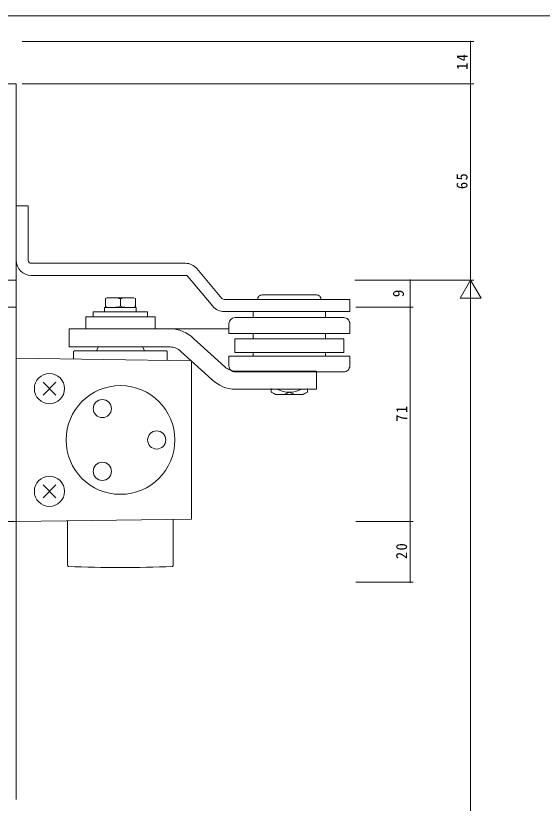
# Model space of a CAD drawing. Units: millimetres on the paper. Extents: x -420 to 373, y -297 to 267.
# Drawn here: x -310 to -135.7, y 3.7 to 264.4 of the extents above; entities that cross this region are included whole.
import ezdxf
from ezdxf.enums import TextEntityAlignment as Align

# ---------------------------------------------------------------- set-up
doc = ezdxf.new("R2010")
doc.units = ezdxf.units.MM
for name, color, linetype, lineweight in [('0-1_YKK_ZWAK', 7, 'Continuous', 9), ('0-3_YKK_12', 2, 'Continuous', 9), ('0-4_YKK_D', 6, 'Continuous', 9), ('0-6_YKK_13', 4, 'Continuous', 9), ('0-7_YKK_11', 7, 'Continuous', 9)]:
    doc.layers.add(name, color=color, linetype=linetype, lineweight=lineweight)
doc.styles.add('ＭＳ ゴシック', font='')
doc.styles.get('ＭＳ ゴシック').set_extended_font_data('MS Gothic')

msp = doc.modelspace()

# ---------------------------------------------------------------- linework, layer by layer
at = {"layer": '0-1_YKK_ZWAK'}
msp.add_line((352.3, 264.4), (-417.7, 264.4), dxfattribs=at)
at = {"layer": '0-3_YKK_12'}
msp.add_line((-309.839, 177.408), (-309.839, 4.949), dxfattribs=at)
at = {"layer": '0-4_YKK_D'}
for p, q in [((-307.839, 255.908), (-158.439, 255.908)), ((-159.439, 241.908), (-159.439, 255.908)), ((-307.839, 241.908), (-158.439, 241.908)), ((-307.839, 241.908), (-158.439, 241.908)), ((-159.439, 241.908), (-159.439, 176.908)), ((-197.782, 176.908), (-158.439, 176.908)), ((-197.782, 176.908), (-158.439, 176.908)), ((-197.439, 176.908), (-178.439, 176.908)), ((-179.439, 176.908), (-179.439, 167.908)), ((-159.439, 176.908), (-162.939, 170.846)), ((-159.439, 176.908), (-155.939, 170.846)), ((-159.439, 176.908), (-159.439, 164.783)), ((-162.939, 170.846), (-155.939, 170.846)), ((-159.439, 169.908), (-159.439, -166.092)), ((-197.439, 167.908), (-178.439, 167.908)), ((-197.439, 167.908), (-178.439, 167.908)), ((-179.439, 167.908), (-179.439, 96.908)), ((-197.439, 96.908), (-178.439, 96.908)), ((-197.439, 96.908), (-178.439, 96.908)), ((-179.439, 96.908), (-179.439, 76.908)), ((-197.439, 76.908), (-178.439, 76.908))]:
    msp.add_line(p, q, dxfattribs=at)
for centre, start, end in [((-159.439, 255.908), 90, 270), ((-159.439, 255.908), 270, 90), ((-159.439, 241.908), 90, 270), ((-159.439, 241.908), 90, 270), ((-159.439, 241.908), 270, 90), ((-159.439, 241.908), 270, 90), ((-179.439, 176.908), 90, 270), ((-179.439, 176.908), 270, 90), ((-179.439, 167.908), 90, 270), ((-179.439, 167.908), 90, 270), ((-179.439, 167.908), 270, 90), ((-179.439, 167.908), 270, 90), ((-179.439, 96.908), 90, 270), ((-179.439, 96.908), 90, 270), ((-179.439, 96.908), 270, 90), ((-179.439, 96.908), 270, 90), ((-179.439, 76.908), 90, 270), ((-179.439, 76.908), 270, 90)]:
    msp.add_arc(centre, 0.106, start, end, dxfattribs=at)
at = {"layer": '0-6_YKK_13'}
for p, q in [((-309.839, 201.45), (-305.839, 201.45)), ((-309.839, 201.45), (-309.839, 183.45)), ((-305.839, 201.45), (-305.839, 183.45)), ((-304.839, 182.45), (-253.839, 182.45)), ((-241.738, 170.807), (-250.009, 180.664)), ((-304.839, 178.45), (-253.839, 178.45)), ((-244.802, 168.236), (-253.073, 178.092)), ((-280.339, 170.743), (-279.808, 171.049)), ((-280.339, 170.743), (-280.339, 168.156)), ((-279.808, 171.049), (-270.869, 171.049)), ((-275.339, 170.672), (-275.339, 168.227)), ((-270.869, 171.049), (-270.339, 170.743)), ((-270.339, 170.743), (-270.339, 168.156)), ((-240.972, 170.45), (-199.439, 170.45)), ((-210.439, 171.95), (-228.439, 171.95)), ((-199.439, 170.45), (-199.439, 166.45)), ((-270.089, 167.85), (-280.589, 167.85)), ((-280.589, 167.849), (-280.589, 166.349)), ((-279.808, 167.85), (-280.339, 168.156)), ((-270.339, 168.156), (-270.869, 167.849)), ((-270.089, 167.849), (-270.089, 166.349)), ((-286.839, 164.749), (-286.839, 160.749)), ((-263.839, 164.749), (-286.839, 164.749)), ((-284.339, 166.349), (-284.339, 164.749)), ((-284.339, 164.749), (-266.339, 164.749)), ((-263.839, 164.749), (-263.839, 160.749)), ((-240.972, 166.45), (-199.439, 166.45)), ((-201.439, 164.45), (-237.439, 164.45)), ((-231.439, 166.45), (-231.439, 164.45)), ((-207.439, 166.45), (-207.439, 164.45)), ((-239.439, 159.213), (-239.439, 162.45)), ((-199.439, 159.213), (-199.439, 162.45)), ((-292.339, 160.749), (-292.339, 154.749)), ((-239.448, 160.749), (-292.339, 160.749)), ((-199.439, 159.213), (-239.439, 159.213)), ((-231.439, 159.213), (-231.439, 157.45)), ((-207.439, 159.213), (-207.439, 157.45)), ((-251.132, 157.528), (-240.818, 148.214)), ((-237.439, 157.45), (-237.439, 152.95)), ((-201.439, 157.45), (-237.439, 157.45)), ((-258.91, 154.749), (-292.339, 154.749)), ((-283.276, 153.559), (-282.588, 154.749)), ((-268.089, 154.749), (-267.401, 153.559)), ((-290.839, 153.199), (-290.839, 150.724)), ((-290.838, 153.199), (-290.538, 153.499)), ((-290.539, 153.499), (-260.139, 153.499)), ((-283.276, 153.499), (-283.276, 153.559)), ((-267.401, 153.559), (-267.401, 153.499)), ((-259.839, 153.199), (-260.139, 153.499)), ((-259.839, 153.199), (-259.839, 150.287)), ((-255.374, 153.285), (-245.06, 143.971)), ((-199.439, 151.686), (-239.439, 151.686)), ((-239.439, 148.45), (-239.439, 151.686)), ((-231.439, 152.95), (-231.439, 151.686)), ((-207.439, 152.95), (-207.439, 151.686)), ((-199.439, 148.45), (-199.439, 151.686)), ((-251.839, 150.174), (-309.839, 150.992)), ((-309.839, 96.907), (-309.839, 150.992)), ((-309.837, 150.907), (-309.837, 99.907)), ((-251.839, 150.16), (-251.839, 97.739)), ((-201.439, 146.45), (-237.439, 146.45)), ((-210.439, 146.749), (-237.282, 146.749)), ((-210.439, 146.749), (-210.439, 140.749)), ((-296.717, 143.071), (-300.96, 138.828)), ((-300.96, 143.071), (-296.717, 138.828)), ((-225.439, 140.95), (-225.439, 139.75)), ((-213.439, 140.95), (-213.439, 139.75)), ((-210.439, 140.749), (-237.282, 140.749)), ((-225.439, 139.75), (-224.053, 138.95)), ((-214.824, 138.95), (-224.053, 138.95)), ((-213.439, 139.75), (-214.824, 138.95)), ((-296.717, 109.071), (-300.96, 104.828)), ((-300.96, 109.071), (-296.717, 104.828)), ((-309.839, 96.907), (-251.839, 97.725)), ((-292.839, 97.147), (-292.839, 82.383)), ((-257.839, 97.64), (-257.839, 82.383)), ((-292.839, 82.383), (-292.539, 82.07)), ((-258.138, 82.07), (-257.839, 82.383))]:
    msp.add_line(p, q, dxfattribs=at)
for points in [[(-284.339, 166.349), (-266.339, 166.349), (-266.339, 164.749)], [(-201.439, 157.45), (-201.439, 152.95), (-237.439, 152.95)]]:
    msp.add_lwpolyline(points, dxfattribs=at)
for centre, radius in [((-298.839, 140.95), 5), ((-275.339, 123.95), 18), ((-281.339, 134.342), 3), ((-263.339, 123.95), 3), ((-281.339, 113.557), 3), ((-298.839, 106.95), 5)]:
    msp.add_circle(centre, radius, dxfattribs=at)
for centre, radius, start, end in [((-304.839, 183.45), 5, 180, 270), ((-304.839, 183.45), 1, 180, 270), ((-253.839, 177.45), 5, 39.99998, 90), ((-253.839, 177.45), 1, 39.99998, 90), ((-277.339, 165.564), 5.485, 68.61656, 89.99997), ((-273.339, 165.564), 5.485, 89.99997, 111.38338), ((-240.972, 171.45), 1, 220, 269.99998), ((-228.439, 170.45), 1.5, 89.99995, 180.00002), ((-210.439, 170.45), 1.5, 359.99997, 90.00002), ((-277.339, 173.335), 5.485, 270, 291.38341), ((-273.339, 173.335), 5.485, 248.61659, 270), ((-240.972, 171.45), 5, 220, 269.99998), ((-237.439, 162.45), 2, 90.00003, 180.00002), ((-201.439, 162.45), 2, 359.99997, 90.00002), ((-258.91, 149.749), 11, 45, 90), ((-258.91, 149.749), 5, 45, 90), ((-237.282, 151.749), 5, 224.99998, 270), ((-237.439, 148.45), 2, 179.99995, 270.00002), ((-201.439, 148.45), 2, 269.99995, 0.00003), ((-237.282, 151.749), 11, 224.99998, 270), ((-222.439, 144.975), 6.025, 240.13733, 299.8624), ((-219.439, 148.25), 8.5, 241.92749, 298.07246), ((-216.439, 144.975), 6.025, 240.13792, 299.86253), ((-275.339, 481.699), 400, 267.53563, 272.46461)]:
    msp.add_arc(centre, radius, start, end, dxfattribs=at)
at = {"layer": '0-7_YKK_11'}
for points in [[(-312.517, 241.908), (-309.839, 241.908), (-309.839, 176.908), (-317.839, 176.908)], [(-321.339, 167.908), (-309.839, 167.908), (-309.839, 96.908), (-313.839, 96.908)]]:
    msp.add_lwpolyline(points, dxfattribs=at)

# ---------------------------------------------------------------- texts
at = {"layer": '0-4_YKK_D', "color": 3, "style": 'ＭＳ ゴシック'}
msp.add_text('9', height=3.666, rotation=90, dxfattribs=at).set_placement((-180.439, 171.208), align=Align.BOTTOM_LEFT)
at = {"layer": '0-4_YKK_D', "color": 3, "char_height": 3.666, "attachment_point": 7, "rotation": 90, "style": 'ＭＳ ゴシック'}
for s, insert in [('\\T1.21;\\W0.95;14', (-160.439, 246.47)), ('\\T1.21;\\W0.95;65', (-160.439, 207.008)), ('\\T1.21;\\W0.95;71', (-180.439, 130.008)), ('\\T1.21;\\W0.95;20', (-180.439, 84.508))]:
    msp.add_mtext(s, dxfattribs=dict(at, insert=insert))

doc.saveas('drawing.dxf')
